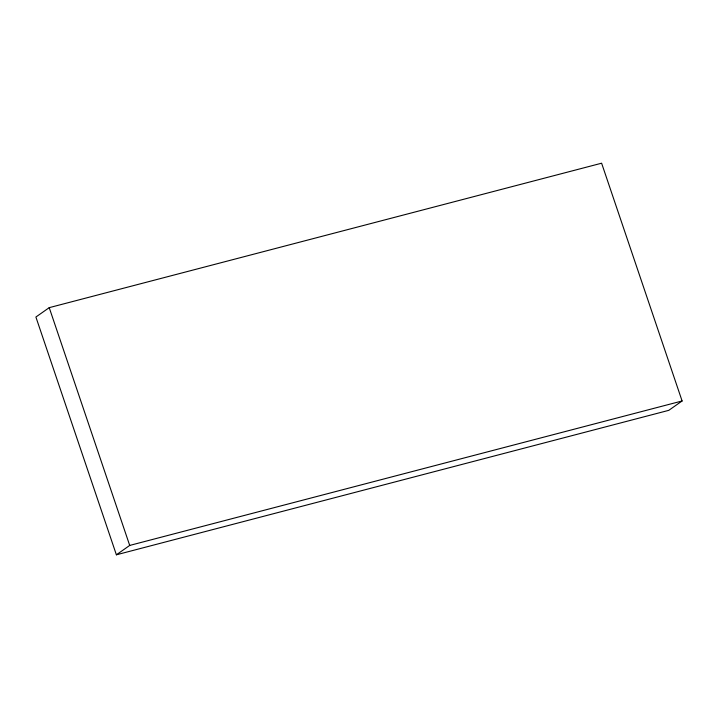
<?xml version="1.0" encoding="UTF-8"?>
<svg xmlns="http://www.w3.org/2000/svg" width="718" height="718" viewBox="0 0 718 718"><rect width="100%" height="100%" fill="white"/><g stroke="black" fill="none" stroke-linecap="round" stroke-linejoin="round"><path stroke-width="1.08" d="M49.228 307.654L35.9 317.024L116.388 554.799L668.772 410.346L682.1 400.976L601.612 163.201L49.228 307.654L129.707 545.429L116.388 554.799M129.707 545.429L682.1 400.976"/></g></svg>
